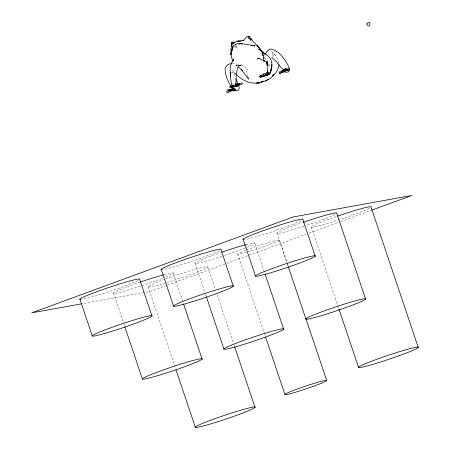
<?xml version="1.0" encoding="UTF-8"?>
<svg xmlns="http://www.w3.org/2000/svg" width="450" height="450" viewBox="0 0 450 450"><rect width="100%" height="100%" fill="white"/><g stroke="black" fill="none" stroke-linecap="round" stroke-linejoin="round"><path stroke-width="0.34" stroke-dasharray="2.25 1.69" d="M236.132 45.456L236.053 48.724L235.991 45.54M272.841 56.582L273.037 54.804L272.295 57.69M262.659 53.561L262.451 54.709L262.806 54.068L261.242 55.867M265.343 54.051L264.971 55.952L265.59 59.417M233.696 47.919L234.861 46.221M232.268 72.433L231.57 72.608L235.429 73.322L233.55 72.602L235.71 73.946M166.849 285.328L150.384 291.369L82.074 303.739M167.507 285.086L226.131 263.588M226.789 263.346L248.529 255.369M249.188 255.127L306.489 234.112M309.127 233.145L340.082 221.794M340.74 221.552L371.042 210.437M237.78 44.724L243.011 44.499M231.998 63.45L238.843 64.35M241.088 64.867L244.89 66.527L247.393 69.615L246.634 69.356L247.393 69.615M235.744 65.227L237.054 65.745L235.373 64.642L237.454 66.189M278.893 62.944L276.469 56.751L271.536 51.182L272.784 52.757L273.082 55.238M234.945 44.578L236.559 46.462L236.177 45.422M268.864 64.558L269.691 65.565L268.909 64.496M274.061 53.663L276.469 56.751M261.923 53.533L265.793 60.216M261.906 53.64L263.841 57.144L262.305 53.139M232.526 70.121L235.007 76.472M262.131 53.218L263.874 58.314L263.087 55.148L263.824 59.917M311.254 226.8L338.119 306.63M338.344 307.294L338.794 308.627M279.506 240.244L287.342 263.531M287.567 264.195L288.236 266.192M276.958 232.971L287.263 263.576M287.483 264.24L288.157 266.237M254.801 243.399L264.431 272.008M237.645 253.986L264.516 333.821M264.735 334.485L265.185 335.812M207.821 267.036L215.213 288.99M217.226 294.981L233.792 344.211M234.017 344.874L234.467 346.207M195.002 263.031L205.301 293.636M205.526 294.3L206.196 296.297M173.244 273.313L183.319 303.255M148.022 286.667L175.781 369.163M113.445 292.939L123.744 323.55M123.969 324.214L124.639 326.211M247.838 76.618L246.645 70.852M263.773 59.383L263.025 52.476M246.313 250.031A22.185 1.395 -18.6 0 1 273.757 241.014A22.185 1.395 -18.6 0 1 275.13 242.477A22.185 1.395 -18.6 0 1 248.068 251.91M246.336 252.411A22.185 1.395 -18.6 0 1 245.222 250.453M301.129 220.703A31.691 1.991 -18.6 0 1 271.052 232.138A31.691 1.991 -18.6 0 1 243.748 239.67M219.195 250.751A31.691 1.991 -18.6 0 1 188.145 262.507A31.691 1.991 -18.6 0 1 161.432 269.713M137.897 280.575A31.691 1.991 -18.6 0 1 106.847 292.326A31.691 1.991 -18.6 0 1 80.134 299.531M334.986 214.47A31.691 1.991 -18.6 0 1 304.582 226.013M303.936 226.226A31.691 1.991 -18.6 0 1 276.834 233.286A31.691 1.991 -18.6 0 1 301.95 222.727M246.369 244.553A31.691 1.991 -18.6 0 1 245.919 247.669M245.289 247.928A31.691 1.991 -18.6 0 1 222.621 256.072M221.974 256.286A31.691 1.991 -18.6 0 1 194.861 263.306A31.691 1.991 -18.6 0 1 221.282 252.343M164.188 274.629A31.691 1.991 -18.6 0 1 163.727 277.841M162.416 278.359A31.691 1.991 -18.6 0 1 141.716 285.767M140.417 286.194A31.691 1.991 -18.6 0 1 113.304 293.22A31.691 1.991 -18.6 0 1 139.719 282.257M369.276 208.299A31.691 1.991 -18.6 0 1 317.942 226.091A31.691 1.991 -18.6 0 1 336.24 216.557M165.504 279.101A31.691 1.991 -18.6 0 1 207.951 266.721A31.691 1.991 -18.6 0 1 167.355 282.358M166.039 282.763A31.691 1.991 -18.6 0 1 147.909 287.004A31.691 1.991 -18.6 0 1 163.592 279.81"/><path stroke-width="0.67" d="M231.671 44.291L231.688 43.065L232.357 42.114L234.292 42.396L232.391 42.311C230.333 48.088 230.248 55.254 232.836 61.054M285.328 69.846L285.362 69.339M278.983 64.822C278.37 69.024 276.356 73.828 272.295 75.718L274.05 74.627C270.866 78.812 266.293 81.141 261.174 82.103L262.041 81.686M231.986 86.355L232.02 85.939L231.75 86.524L230.974 86.529L231.322 86.726L230.299 85.95L229.703 86.552L229.916 87.638L233.336 87.323L237.037 85.871L235.912 86.372L236.503 86.445L242.516 83.756L242.241 83.036L241.464 82.918L238.922 84.167M284.226 70.757L284.237 70.329C284.243 71.955 284.496 69.514 283.506 69.649L282.847 70.599L283.787 71.409L285.75 70.926L285.93 69.744M233.623 86.192L232.611 86.321L233.331 86.541L233.888 86.046L233.769 85.196L232.588 85.039L232.605 86.383L233.308 86.501L233.831 86.012M283.956 70.183L284.169 69.069M231.621 50.979L232.864 46.856L230.856 54.776L231.975 49.32L232.813 47.199L231.621 50.979L232.779 46.997L233.871 45.214C236.289 43.779 239.13 42.998 241.937 43.521M282.431 71.595L281.959 70.909L282.752 70.633M284.439 70.931L285.75 70.926L286.009 70.121L285.474 69.93L285.609 70.211L285.39 69.632M287.556 69.958L287.572 70.886L287.696 70.464C288.81 70.121 287.589 69.694 288.163 70.206L287.696 69.632L287.994 68.721L288.911 68.591L289.395 69.024L289.434 70.284L288.799 70.684L287.899 70.138L287.775 69.126L286.875 69.3L287.483 69.514M238.68 84.758L237.398 85.393L236.503 86.445L239.614 84.397L239.361 83.616L238.759 83.379L236.678 84.6L234.979 84.729L235.299 85.101L235.013 85.23L235.406 84.932L235.102 85.354L235.581 84.341L236.289 84.487L236.604 85.382L235.361 86.664L235.592 85.776M266.726 62.415L267.097 61.847L266.726 62.415L267.261 65.773L266.777 62.145M267.013 73.018L267.773 70.819L267.649 71.314L267.874 64.564L267.159 61.836L267.441 62.752L264.296 60.812L258.368 58.117L258.924 58.247L257.389 59.108L258.401 58.416M285.75 70.926L286.155 69.919M233.196 60.137L233.691 59.001L232.436 61.492L233.196 60.137C229.624 64.721 229.967 70.892 230.417 76.393L230.316 72.9L230.434 77.214L231.964 86.906M232.965 89.432L233.432 88.605L229.804 89.539L228.099 89.314L227.824 89.781L227.784 90.354L228.594 91.232L230.029 90.692M232.273 44.471L234.186 42.992L234.54 42.148L236.424 41.85L238.241 40.781L241.104 41.113M268.762 73.041L269.201 72.315L268.346 73.097L266.012 72.844L265.68 74.183L266.361 74.638L270.039 73.671L271.344 68.737L271.828 64.733L270.484 72.461C273.954 62.325 271.299 56.621 261.81 51.739L265.016 54.219L262.974 51.846L258.75 49.106L261.681 51.238C258.581 46.474 253.749 43.183 250.864 38.312M265.343 54.051L267.919 50.271L270.197 48.943C278.235 50.147 283.292 57.285 287.224 63.754C288.591 66.178 290.312 69.261 288.517 71.921L286.639 72.231L283.039 71.882L283.506 71.82L279.906 73.26L279.079 72.253L279.787 71.674L280.822 72.157M234.776 88.875L234.855 89.651L235.429 89.46C234.855 90.231 233.055 90.276 233.46 88.942L234.039 88.481L235.136 89.325L234.641 89.1M232.858 86.209L232.515 86.614L232.718 85.821L232.723 86.529L232.751 86.091L233.353 86.479M284.113 70.369L283.939 70.116C279.169 66.774 276.941 60.356 271.609 57.921M260.156 76.556L260.539 77.456L267.368 75.116L268.099 74.565L265.112 75.566L268.886 74.132L261.062 76.404L261.354 74.88L262.952 74.824M242.893 40.832L244.659 39.375L246.268 37.215L247.911 36.405L249.424 36.574M232.459 89.319L233.432 88.605L232.864 88.723M250.47 40.477L251.123 39.999M283.629 70.161L284.237 69.773M266.366 80.336L265.343 80.989C265.939 80.094 270.293 79.116 267.283 79.712L268.391 79.549M233.708 88.543L232.627 89.078L231.542 88.881L231.024 89.702L231.84 90.529L233.539 89.73M266.816 73.575L268.56 72.613M260.505 75.51L259.768 75.926L259.864 76.967L267.733 74.919M233.308 86.501L233.73 86.282M260.651 75.78L261.023 75.611M371.7 210.195L411.879 195.458L293.203 216.951L31.708 312.863L81.383 303.863M268.931 73.991L267.351 74.469L269.421 74.081L267.846 73.946M262.474 81.478L263.571 81.146L259.228 82.974L256.629 82.851L259.403 82.839C250.566 84.397 242.19 80.601 236.081 74.278M265.393 74.981L266.153 75.105L264.999 75.324L268.656 74.436L264.398 75.487L268.397 74.543M268.656 74.436L265.567 75.15M282.133 71.73L284.203 71.544L282.532 71.483L282.876 71.578L281.998 70.588L280.918 71.128L281.419 72.231L282.302 72.017L282.454 71.387M231.401 63.591L228.42 64.271L226.991 65.447L225.118 68.361C225.084 74.919 227.745 81.349 231.351 86.737M244.018 40.157L238.511 41.4L239.828 41.333M238.629 85.978L239.304 87.778L238.922 89.505L237.954 90.472C234.945 90.968 229.838 90.011 228.324 92.869L227.042 92.779L226.704 91.412L226.884 91.046L228.6 90.866M267.368 75.116L264.532 75.431M231.131 90.433L233.64 90.045L230.76 90.872L229.86 90.045L230.107 89.241L230.721 89.595M238.095 65.548L240.829 65.183L238.433 65.773C236.138 71.764 235.766 78.615 236.149 84.994L235.159 83.233L236.503 84.881M236.183 84.774L237.285 84.628M266.507 74.649L263.284 75.263L263.379 73.704L265.033 73.783M235.378 90.45L235.907 90.456M239.912 43.712L243.107 43.858M235.507 84.578L236.886 84.645L234.979 84.729L235.491 85.359M251.004 45.444L252.349 45.596M253.699 45.748L255.043 45.9L243.765 43.959M249.486 36.562L248.214 36.478L249.469 36.664M234.292 42.396L232.391 42.311L231.536 43.774L232.357 42.114L231.244 43.29L231.998 46.569M266.108 74.587L266.709 74.767M234.607 42.868L234.315 42.621L234.922 42.536M238.5 66.966L242.139 70.318L241.442 69.57L248.597 79.312L248.029 77.293M232.138 87.722L232.926 88.56M231.868 46.328L231.784 45.439M238.056 41.597C237.201 41.383 239.04 40.635 238.196 41.197L238.506 41.254M261.349 51.356L260.392 49.573L260.994 50.788M236.002 79.054L237.915 84.088M250.633 37.974L250.982 39.831L250.493 38.132M418.292 347.541A31.691 1.991 -18.6 0 0 375.981 359.606A31.691 1.991 -18.6 0 0 370.912 364.922A31.691 1.991 -18.6 0 0 418.292 347.541L371.053 207.169A31.691 1.991 -18.6 0 0 337.528 216.112M365.647 299.171A31.691 1.991 -18.6 0 0 323.331 311.237A31.691 1.991 -18.6 0 0 318.262 316.553A31.691 1.991 -18.6 0 0 365.647 299.171L336.763 213.339A31.691 1.991 -18.6 0 0 303.238 222.283M339.013 309.291L358.493 367.172M315.236 256.219A31.691 1.991 -18.6 0 0 272.919 268.279A31.691 1.991 -18.6 0 0 267.851 273.594A31.691 1.991 -18.6 0 0 315.236 256.219L302.901 219.578A31.691 1.991 -18.6 0 0 272.002 227.627A31.691 1.991 -18.6 0 0 243.366 239.664M305.927 318.746L326.745 380.621A22.185 1.395 -18.6 0 1 293.58 392.782A22.185 1.395 -18.6 0 1 297.124 389.064A22.185 1.395 -18.6 0 1 326.745 380.621M288.382 266.901L305.848 318.803M265.101 274.005L283.691 329.231A31.691 1.991 -18.6 0 1 236.306 346.613A31.691 1.991 -18.6 0 1 241.374 341.297A31.691 1.991 -18.6 0 1 283.691 329.231M243.101 239.203L255.437 275.844M265.635 337.146L284.889 394.358M233.303 286.267A31.691 1.991 -18.6 0 0 190.991 298.327A31.691 1.991 -18.6 0 0 185.917 303.649A31.691 1.991 -18.6 0 0 233.303 286.267L220.972 249.626A31.691 1.991 -18.6 0 0 190.069 257.676A31.691 1.991 -18.6 0 0 161.432 269.713M234.686 346.871L255.066 407.413A31.691 1.991 -18.6 0 1 207.681 424.789A31.691 1.991 -18.6 0 1 212.749 419.473A31.691 1.991 -18.6 0 1 255.066 407.413M206.421 296.961L223.886 348.863M183.544 303.919L202.129 359.145A31.691 1.991 -18.6 0 1 154.744 376.526A31.691 1.991 -18.6 0 1 159.812 371.211A31.691 1.991 -18.6 0 1 202.129 359.145M161.173 269.252L173.503 305.893M176.006 369.827L195.261 427.039M152.004 316.086A31.691 1.991 -18.6 0 0 109.688 328.151A31.691 1.991 -18.6 0 0 104.619 333.467A31.691 1.991 -18.6 0 0 152.004 316.086L139.674 279.444A31.691 1.991 -18.6 0 0 108.771 287.494A31.691 1.991 -18.6 0 0 80.134 299.531M124.864 326.874L142.329 378.776M79.869 299.07L92.205 335.717M266.479 61.813L266.946 63.225M233.556 85.984L233.691 86.484M284.068 70.706L283.939 70.116L284.017 70.549M263.824 59.917L264.032 61.279L263.863 60.019M266.766 62.646L266.822 63.45M234.084 86.361L234.101 86.732M221.929 252.118A31.691 1.991 -18.6 0 1 245.745 244.721M140.372 282.032A31.691 1.991 -18.6 0 1 163.547 274.804M366.756 23.979C370.012 30.96 371.7 18.045 366.756 23.979M286.689 69.424L286.374 70.183L285.446 70.312L284.991 69.862L285.002 68.586L286.279 68.332L286.689 69.424M233.46 88.942L233.477 89.606L233.46 88.942M235.159 84.797L235.159 84.797M232.543 85.157L232.425 85.489L232.543 85.157M235.029 89.741L234.754 89.938L235.029 89.741M250.335 39.038L249.278 38.981L248.012 37.446L249.356 37.361L250.335 39.038M260.578 76.837L259.819 76.837L262.018 76.309L260.578 76.837M280.311 73.226L279.759 73.221L280.311 73.226M260.674 49.646L256.995 45.45L261.225 50.721L260.674 49.646M231.424 86.839L231.255 86.456L231.452 87.204L231.424 86.839M229.972 90.236L229.899 89.511L229.972 90.236"/></g></svg>
